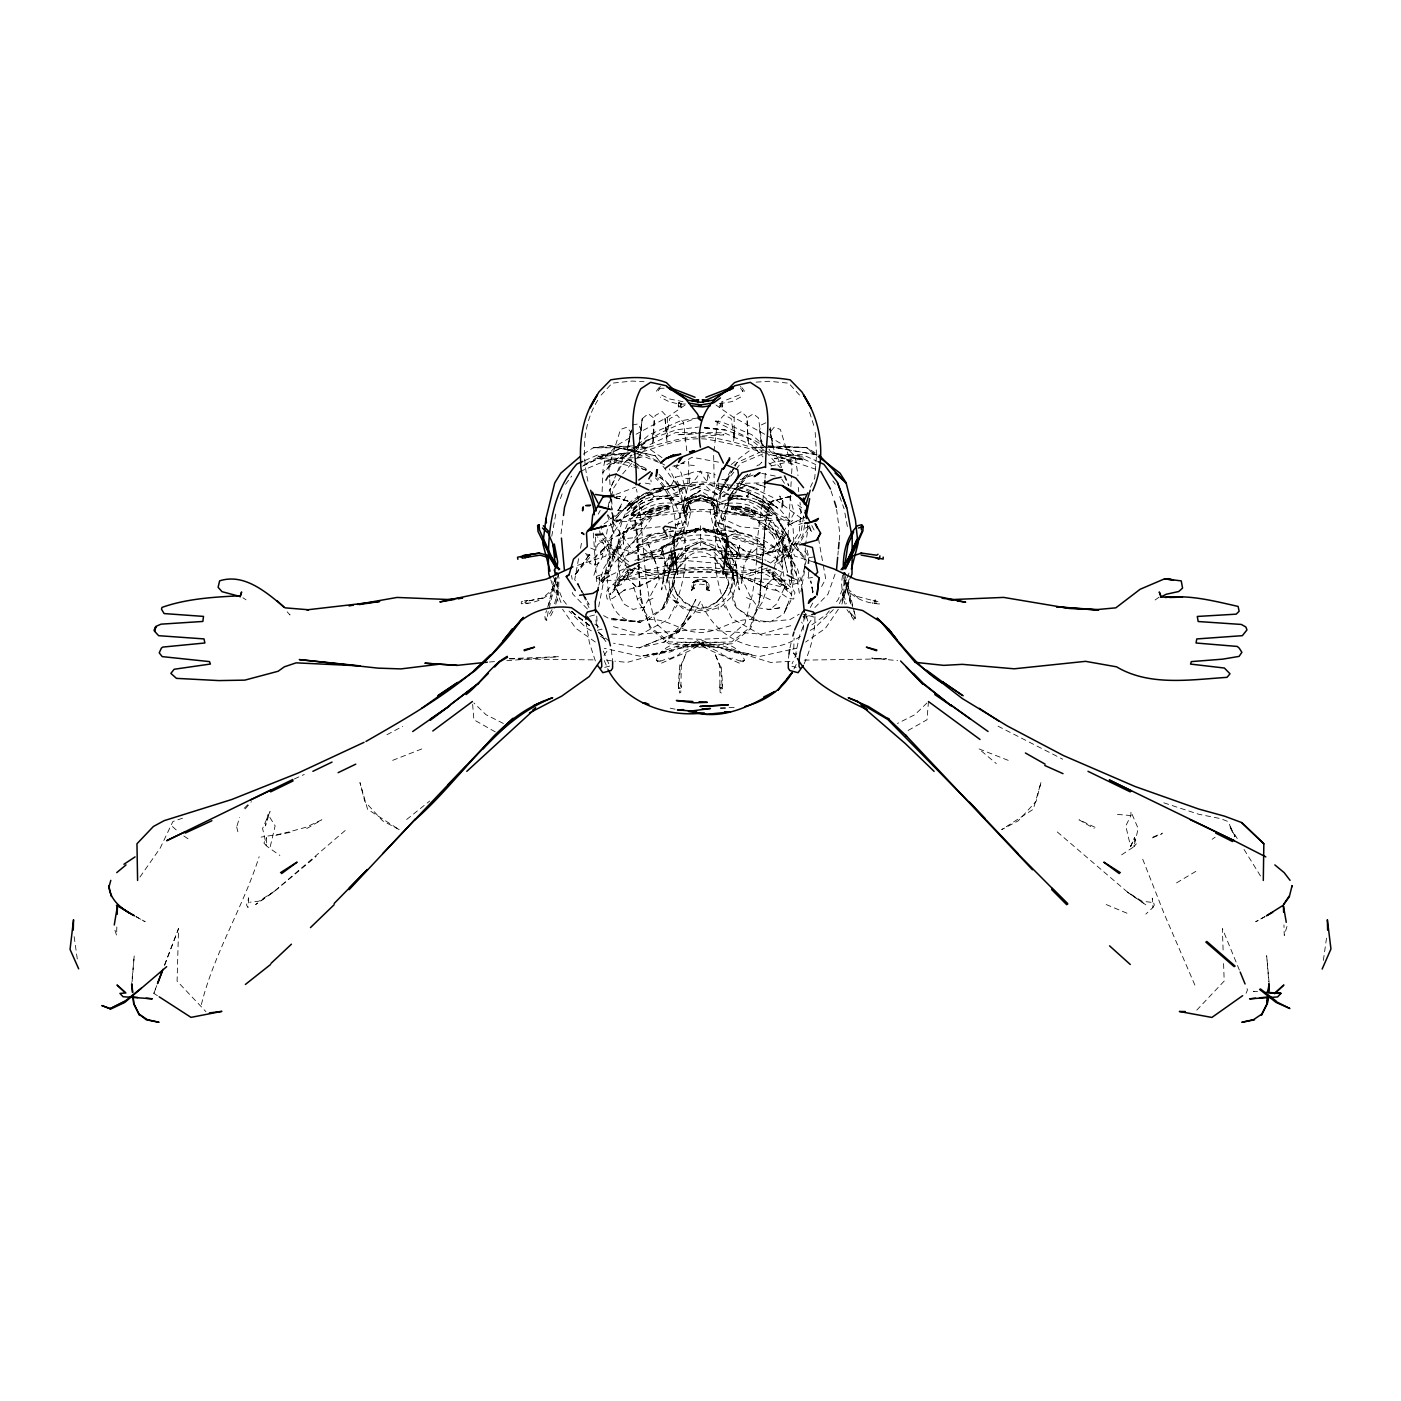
<?xml version="1.0" encoding="UTF-8"?>
<svg xmlns="http://www.w3.org/2000/svg" width="1401" height="1401" viewBox="0 0 1401 1401"><rect width="100%" height="100%" fill="white"/><g stroke="black" fill="none" stroke-linecap="round" stroke-linejoin="round"><path stroke-width="0.75" stroke-dasharray="5 3.75" d="M554.586 603.761L557.055 594.654L557.073 578.946M695.456 529.07L675.527 535.322L696.017 529.683M722.093 685.544L720.464 666.456L714.72 653.269L719.571 665.475L720.079 692.357L721.252 693.022L722.618 684.756L721.06 664.827M843.892 593.971L843.962 578.123M688.819 502.714L685.474 512.276L683.986 512.346L684.914 506.164L687.768 501.365L700.447 497.793L713.109 501.365L715.964 506.164L716.892 512.889L715.964 507.337L713.109 502.521L700.447 498.984L687.768 502.521L684.914 507.337L683.986 512.889L684.896 506.777L687.838 501.891L700.447 498.371L713.039 501.891L715.981 506.777L716.892 512.346C714.02 508.283 712.268 498.178 702.794 499.842C699.922 497.6 684.861 504.43 691.113 501.593M1130.625 846.607L1134.53 837.745L1133.934 846.729L1136.929 843.052L1134.53 837.745L1130.625 846.607L1125.774 825.942L1130.922 815.54L1130.94 811.617L1138.172 828.534L1133.934 846.729L1120.275 855.696M706.577 587.579L709.712 590.697L706.577 587.579L706.524 589.733L709.782 591.099L708.538 588.893C713.074 576.494 687.926 576.424 692.374 588.77C688.101 595.18 699.081 584.62 692.094 589.453C691.253 592.448 692.497 585.828 694.02 589.909M695.702 529.228C681.079 537.511 668.435 526.899 674.109 548.579L673.268 535.41L677.138 533.098L676.123 535.76L676.193 534.114L682.234 531.434L695.947 529.385C692.059 529.385 705.614 525.883 706.016 529.911C705.579 529.473 720.412 532.94 725.263 534.762L724.772 535.76L723.757 533.098L728.187 536.32L723.161 574.375L727.031 536.32L718.853 534.201M716.174 549.472L700.447 541.977L684.721 549.472L700.447 541.977L707.663 544.621L716.174 549.472L734.036 570.242L741.882 576.967L769.342 589.243L777.59 590.557L775.121 589.191L788.115 598.227L793.702 599.05L794.945 592.623L793.089 589.681L772.862 570.207L773.72 575.338L776.522 576.634L780.637 576.126L782.669 567.3L782.914 545.094C784.7 513.887 763.65 494.325 734.352 489.317M630.065 570.802L630.082 568.456L628.173 570.47L633.305 570.837L636.614 565.864M808.675 571.801L808.605 577.895L808.57 576.074M808.78 563.657L808.85 557.545L806.398 547.423M596.738 616.072L597.491 627.946M798.395 582.956L791.53 584.795L791.933 560.61L781.022 533.851L779.639 533.904L771.11 518.493L700.447 511.05L629.504 518.528L608.174 573.815M693.005 588.718L691.814 589.856L694.301 587.579M700.57 525.725L700.5 545.742M782.704 504.938L782.809 500.858L779.762 495.989L782.914 505.726L781.32 509.211L782.406 501.558M164.495 965.271L178.557 928.565L177.086 981.12L205.894 1011.645M679.818 664.827L678.277 684.756L679.625 693.022L680.798 692.357L681.306 665.475L686.157 653.269L680.431 666.456L678.784 685.544M116.826 926.954L116.581 935.343L113.919 927.094M796.171 656.806L793.649 653.374L794.087 638.085M669.941 538.649L670.273 528.142M804.559 570.943L800.952 591.59M804.647 568.859L805.347 547.896M666.946 441.122L664.88 416.64L666.683 438.005L667.454 417.288L662.2 411.526L655.038 415.659L652.796 438.513L652.586 433.855L653.689 441.858M693.915 532.31L696.7 531.662M764.543 486.97C761.969 510.612 756.417 533.956 756.698 558.036M765.034 478.301L765.506 469.633M790.392 495.324L788.15 534.306L793.421 579.681L790.672 601.257L784.385 612.29L789.026 600.941L783.807 614.041L770.2 621.939L752.81 619.995L736.366 607.579L731.094 588.455L733.651 562.782L714.387 491.646L713.617 453.504M790.882 486.655L791.512 475.832M791.635 473.661L792.003 467.163L780.339 429.424L774.245 427.182L770.462 431.561L772.371 445.098L769.727 428.881L773.86 449.686M689.572 483.065L689.765 473.38L695.579 471.366L707.312 472.47L715.351 474.869M706.945 532.625L704.563 531.382M713.88 451.42L717.382 422.261L724.194 414.871L731.129 418.601L734.194 437.988L734.614 431.193L733.634 441.122M720.114 684.809L719.256 687.768L722.391 688.399L722.618 684.756M614.671 497.302L629.679 501.611C646.316 541.346 630.415 588.367 650.905 627.49L669.118 641.833L700.447 643.024L731.777 641.833L749.973 627.49L759.552 599.646L762.126 561.836M557.055 594.654L557.913 582.098M693.18 588.63L693.845 582.851L695.281 581.397L700.447 579.349L707.452 582.693L705.614 581.397M722.618 405.187L722.496 406.99L720.517 406.728L719.238 403.891L722.391 402.91L722.268 407.691L721.06 408.216M732.635 485.376L700.29 481.716L669.188 485.954L662.253 489.089L654.197 488.511L634.198 498.966L629.697 502.609L613.918 520.699L618.927 521.487C636.562 522.801 651.885 515.638 668.89 511.96C694.756 508.528 721.27 507.582 746.4 515.708C759.132 525.287 774.193 517.792 788.08 520.296L789.428 520.664L786.049 517.897C766.102 511.715 754.999 489.299 734.614 485.779M756.54 560.155L755.314 576.984L752.004 596.266L744.894 623.55L728.082 638.103L700.447 639.311L672.795 638.103L656.001 623.55C641.22 580.119 645.143 533.553 636.457 489.142M759.552 599.646L766.54 512.678L771.198 501.611L792.09 495.744L771.198 501.611M816.398 456.971L814.752 478.004L809.48 489.159M816.555 454.87L814.979 429.301M928.46 701.533L927.007 719.764L905.641 731.865M600.399 553.57L600.556 551.486L608.507 544.586L600.556 551.486M762.302 559.7L765.051 525.375M132.097 981.558L134.233 955.692L131.782 982.434M698.293 643.847L698.118 645.984L696.98 645.02L698.293 643.847C683.653 638.856 661.71 644.337 656.369 660.256L657.98 661.832L657.927 659.924L661.149 660.922L668.82 658.067M761.829 566.302L760.235 599.47L750.673 628.559L731.987 643.76L700.447 645.546L668.89 643.76L650.222 628.559L640.66 599.47L635.826 525.375M762.004 564.183C765.506 543.255 761.759 520.016 772.529 500.91L792.511 496.304M837.868 555.146L838.253 550.891M839.252 540.226L839.847 533.834L836.607 509.369M678.277 405.187L678.487 402.91L681.639 403.891L680.378 406.728L678.399 406.99L678.277 405.187L679.818 408.216M726.366 552.239L723.161 574.2M607.964 574.988L612.815 527.441L611.817 512.241M674.687 548.894L672.883 566.302L671.342 550.313M726.576 552.519L728.187 536.32L723.932 533.413M725.893 558.981L722.583 574.48L727.031 536.933L715.351 533.343M602.115 491.698L603.025 469.738L605.687 456.288L617.491 444.993L632.551 436.271M666.683 438.005L669.678 418.636L676.841 414.941L683.53 422.401L686.805 450.912M639.084 444.397L642.218 418.759L648.278 413.645L653.917 418.181L653.882 433.697L652.148 444.572M804.787 551.136L808.85 557.545L807.957 563.535M561.03 533.834L563.184 517.512M638.506 447.059L642.218 418.759L639.784 441.07L641.378 430.527L638.226 423.89L631.763 425.133M788.465 658.172L789.026 653.987M803.123 630.047L804.139 616.072M556.407 577.86L549.28 607.771M842.544 575.303L841.528 582.518L842.474 594.514L845.101 604.181M1323.367 960.421L1327.027 934.52M805.417 545.812L807.939 528.702L807.344 524.622M682.392 552.152C669.17 573.079 647.192 586.021 623.287 590.557L625.774 589.191L612.395 598.56L607.176 599.05L605.95 592.518L608.437 588.875L628.033 570.207L627.158 575.338L624.373 576.634L620.258 576.126L618.209 567.3L619.697 558.158L626.072 547.178L640.117 538.317L655.913 533.466L666.508 532.1M692.182 587.877L694.388 584.97L700.447 584.129L706.507 584.97L708.713 587.877M702.759 641.903L702.496 643.514L697.54 642.551L697.085 644.285L697.523 646.684L701.288 647.875L704.423 644.985L702.759 641.903L699.204 641.448L697.54 642.551M669.433 506.497C657.489 505.919 647.595 513.379 636.527 515.691L634.11 514.5L631.448 515.586C650.397 493.66 688.346 499.246 700.447 470.911C712.216 499.334 750.271 493.205 768.799 515.393L772.021 515.691L762.162 515.831L741.339 507.863L724.562 504.955L700.447 491.033L676.315 504.955C660.326 504.378 646.614 517.722 631.133 515.025C636.194 497.267 657.454 493.187 673.303 497.688L668.365 497.267L679.152 501.961M707.382 582.623C703.67 579.226 694.598 582.711 694.283 582.063M595.565 561.538L594.987 564.988L595.022 558.491L598.315 553.535L589.261 562.817C605.6 574.918 605.214 533.431 608.122 526.321L648.978 503.432L615.214 522.713M627.858 447.269L630.327 432.559M722.846 574.025L725.158 560.312M803.561 516.916L800.514 534.867L789.726 551.136L774.49 563.325M662.726 555.654C664.197 536.425 687.786 542.8 700.447 538.229C712.391 543.098 729.816 536.53 737.189 550.138C734.106 555.987 744.421 560.155 737.942 554.376L730.516 555.006C715.193 548.386 697.54 547.213 681.394 551.346M598.682 606.738L612.114 538.089L605.67 556.232L574.9 566.197M551.749 536.25L555.987 513.029M804.664 525.13L802.773 535.497L791.565 552.659L775.383 565.531M578.595 558.684L574.725 579.629L581.905 592.063M580.539 548.211L582.08 539.84M588.788 555.532L574.708 575.338L590.329 553.325L588.613 556.477L584.34 553.325L591.24 555.549L574.708 575.338L572.624 574.287M558.596 573.552L553.325 590.066C546.162 598.209 535.445 603.148 524.657 603.446L524.464 600.784L527.844 600.556L521.33 601.73L521.277 603.743L528.107 603.253M683.986 543.711L690.816 511.277L675.229 476.778M631.518 430.142L628.331 445.115L630.432 431.526L626.755 427.235L620.52 429.477L608.84 466.673L609.558 477.513M790.006 647.822L791.723 639.924M627.123 450.019L631.518 430.002M598.822 585.25L603.533 568.508L617.859 546.127L620.555 546.933L626.37 566.915M612.99 556.267L610.626 566.95L640.485 533.763L652.796 516.619L617.613 536.04L645.02 522.328M608.034 506.969L611.221 492.837M270.253 846.589L275.139 825.889L267.959 814.401L265.402 825.925L270.06 811.529L262.582 828.481L266.54 846.011L279.867 855.468M802.143 589.366L801.144 581.117L804.752 566.477M805.26 564.375L806.293 560.19L793.842 542.415L792.984 526.303L758.677 503.782L778.08 518.493L790.707 541.416L779.219 535.655L776.539 531.259L767.941 522.801M625.792 556.022L628.278 554.761L629.714 549.034M716.997 484.098L710.062 511.225L716.962 543.711L733.178 575.793L723.669 547.178L734.982 582.956L727.96 552.204L724.685 521.47L730.359 494.728L747.609 474.151M201.376 1004.535C214.055 953.013 243.161 907.253 259.132 856.694M661.027 555.024L663.023 547.441C683.163 530.804 717.715 530.804 737.854 547.441L740.078 557.16M739.325 663.111L708.521 649.556L703.162 646.491L703.722 644.355L721.638 653.479M661.99 551.434L662.953 547.773L660.869 555.129M677.243 526.251L687.331 488.494L689.029 465.692L688.084 459.353M547.738 607.228L555.339 577.545M555.794 604.181L558.404 594.514L559.017 578.28L557.913 573.412M548.737 605.127L551.293 595.775M669.468 554.673L667.244 562.782L669.801 588.455L664.512 607.579L648.068 619.995L630.608 621.221C611.974 616.195 607.614 596.073 607.509 579.296M670.011 552.642L676.14 530.314M634.11 514.5L633.865 515.41L631.08 514.657C638.033 499.789 657.875 496.935 672.638 499.194L669.538 499.562L673.776 501.681L672.62 503.309C656.666 501.313 640.485 508.37 629.907 520.261L634.215 529.35L660.484 526.723M607.263 510.945L610.713 498.493M611.291 496.427L613.585 488.126L621.519 475.692M687.716 507.845L686.035 513.904L687.996 514.307M720.394 688.276L720.779 686.91L722.391 688.399M672.34 583.254C681.639 606.3 676.841 592.448 672.182 583.814C674.039 573.044 679.8 563.692 688.154 556.687C704.3 542.537 722.969 562.659 727.574 578.42L724.352 570.767L712.759 556.687M854.312 617.088L853.927 618.419L855.713 618.471L853.139 607.228M548.194 611.501L546.793 620.205L545.269 619.697L544.814 615.599L546.583 610.573M669.188 509.351C665.913 496.865 627.333 519.736 652.866 513.502C690.395 506.602 650.449 504.99 645.371 515.515M773.93 568.911L780.322 546.933L783.019 546.127L797.344 568.508L801.144 581.117M590.697 548.071L595.845 550.243L597.369 545.042L608.454 534.797M237.049 825.819L239.606 817.308M1286.976 926.429L1284.262 935.518L1283.964 924.958M841.896 604.041L849.391 579.068M675.335 553.237L665.948 583.464C674.774 547.02 685.754 507.775 655.388 477.916M542.835 597.982L527.249 601.169L542.835 597.982L551.819 589.961L555.567 577.913M675.177 553.307L667.699 575.793L682.199 547.388M849.321 578.823L841.441 602.395L848.988 582.045M598.367 562.256L593.604 576.074L599.54 579.489L599.733 581.117L602.5 582.956L607.036 575.636M639.644 515.008L638.628 514.938L639.802 514.885M835.066 574.095L827.956 594.234L813.473 608.962M560.435 498.598L562.642 492.451M157.402 995.673L153.847 993.397L156.684 985.656M693.6 582.693L695.859 581.03L698.083 581.555M796.871 653.146L792.09 663.759M707.242 587.772L707.68 588.402M661.57 663.111L692.357 649.556L698.258 645.09L697.173 644.355L679.24 653.479M153.847 993.397L156.947 985.288M164.653 965.026L178.557 928.565M600.889 552.747L603.586 548.544M839.462 603.656L848.06 581.66M602.5 582.956L622.324 533.133L624.338 531.259L607.999 541.259L622.815 518.493L625.056 517.144M848.988 573.132L838.306 599.365L834.453 604.269M1246.084 993.256L1247.503 989.912L1245.874 985.954M551.819 589.961L552.344 588.718M616.633 473.503L609.155 491.226L615.249 478.074M617.456 471.542L623.27 457.759L636.194 446.271M707.803 588.665L706.857 589.909M618.752 470.561L620.485 466.796L632.079 455.08M761.461 515.13L762.477 515.34L761.408 515.235M783.019 546.127L799.586 581.222C733.634 576.371 667.244 576.091 601.292 581.222L617.859 546.127M804.156 663.811C810.654 648.803 815.242 632.446 814.927 615.985M678.697 566.827L673.338 578.42L676.56 570.767L688.154 556.687M730.674 470.789C716.787 494.991 707.575 527.949 726.716 552.012L727.014 576.004L733.844 603.673L737.451 608.91L760.358 622.184L789.936 619.645L799.2 614.128M793.947 668.925L796.784 663.356M808.219 624.408L813.403 616.86L802.878 614.111M550.611 615.88L554.743 608.052M597.772 400.248C581.835 425.379 581.923 456.779 588.735 484.851M598.262 514.114L600.258 510.419M810.321 607.491L813.403 601.782M821.599 586.529L825.714 578.911L823.052 564.043M660.064 476.935L674.336 490.332L670.746 486.2L675.685 477.198L689.765 473.38M772.757 572.904L700.85 571.608L628.121 572.904L630.082 569.384M734.071 467.987L719.711 493.607L722.145 487.093L733.931 467.759M1152.883 907.568L1154.301 905.028L1152.27 898.199L1152.883 907.568L1145.825 914.117M801.39 540.366L809.48 525.97L811.844 532.818L808.062 525.375M625.949 496.392L617.631 511.05L621.098 506.479L617.683 510.472L621.484 510.629L614.706 517.179L613.603 520.226L612.587 512.854L613.831 519.508L620.871 520.349M645.003 512.451L652.551 509.106M772.914 571.941L791.863 594.865L785.103 588.98L781.898 584.094L784.805 585.933L783.597 583.376L780.55 580.067L776.469 577.019L781.373 583.552L786.259 586.809L785.646 585.548L786.486 589.733L786.259 586.809L779.884 584.742L764.508 567.493M763.457 515.796C754.176 500.858 729.483 501.383 713.739 505.743L714.09 514.552L740.393 526.723L766.68 529.35L770.97 520.261L763.247 513.852M675.772 547.073L683.32 534.236L687.663 513.694L676.053 542.642L640.975 555.286L660.589 550.628L640.082 554.814L600.504 542.152L597.491 536.793M549.472 613.936L553.325 607.439M662.585 533.326C651.745 533.658 641.22 539.455 635.301 548.527L673.04 536.671L669.45 534.814M755.524 515.515C752.004 508.651 738.992 506.847 731.69 509.351C739.71 510.612 747.416 513.396 755.174 515.691C759.92 508.878 742.583 505.866 737.241 506.181C719.203 507.6 758.782 508.265 731.445 506.006L730.814 506.812L732.548 507.827L757.24 513.554L757.871 512.731L751.129 509.754L755.752 511.383M675.44 607.946L677.103 605.197M622.639 473.906L632.079 462.873M838.358 609.26L825.382 628.384L805.628 642.061M660.326 386.273L657.927 391.615L660.221 388.322L665.633 388.2M747.871 474.449L730.009 500.402L722.741 520.997L730.359 494.728L751.356 473.03M633.305 570.837L620.993 584.742L614.619 586.809L614.391 589.733L615.232 585.548L614.619 586.809L619.505 583.552L624.408 577.019L620.328 580.067L617.281 583.376L616.09 585.933L618.997 584.094L615.775 588.98L610.924 594.217L608.962 593.901L610.924 594.217L609.645 594.339L626.597 573.359L639.346 564.48M139.977 877.026L160.239 848.043L172.883 821.529L182.48 818.219M656.369 391.247L658.82 387.727M604.041 655.388L608.997 648.33M625.546 568.596L616.3 580.872M565.584 484.273L571.678 476.095M636.387 517.722L641.185 511.47L641.676 507.495L636.229 509.824M829.322 610.818L826.748 614.093L811.529 625.144M629.697 502.609L613.918 520.699M634.583 538.002L642.674 528.247L633.69 530.646M245.228 808.902L251.409 801.652M724.142 491.278L718.941 495.271C699.011 485.341 675.107 482.259 653.724 489.387L664.582 487.811L654.197 488.511L662.253 489.089L641.448 495.341M716.594 602.623L724.405 593.446L728.888 583.814C724.615 596.598 714.23 607.404 700.447 609.102L693.04 607.211L684.318 602.623L676.49 593.446L684.826 602.377L693.092 606.405L700.447 608.104C713.845 606.58 725.613 596.563 728.573 583.254L722.215 566.827M601.117 395.082L612.149 383.173L632.026 381.054L644.005 381.72M671.709 564.936L658.995 576.967L636.474 587.107L632.324 583.009L638.366 601.87L649.941 619.662C668.4 618.471 682.252 632.587 700.447 632.464C718.625 632.587 732.478 618.471 750.936 619.662L762.512 601.87L768.554 583.009L764.421 587.107L741.882 576.967L729.185 564.936M1196.769 1010.121L1224.194 981.068L1223.511 961.384M637.823 456.884L649.293 444.905L675.685 432.559L696.7 432.629M601.554 551.048L603.218 549.315M745.962 475.167C708.661 512.468 706.524 573.937 732.11 618.559L761.479 635.143L789.096 634.128M673.356 553.99L664.389 563.272L663.566 580.662L667.839 595.478L683.338 608.84L700.447 612.797L720.674 607.071L733.038 595.478L737.329 580.662L736.488 563.272L720.657 547.756L700.447 540.786L685.369 546.495M758.852 465.29L761.846 462.19L756.873 465.955M610.433 570.137L599.733 581.117L599.085 577.089L599.54 579.489M633.532 509.719C643.637 498.703 659.626 497.46 673.531 499.194L669.538 499.562M650.502 500.052L654.46 496.077L652.201 494.571L654.039 495.972M639.644 511.873L637.437 515.796M244.194 808.289L248.345 804.209M833.35 609.628L815.067 627.543L809.585 630.818M702.601 643.847L703.897 645.02L702.777 645.984L702.601 643.847C717.224 638.856 739.185 644.337 744.509 660.256L742.898 661.832L742.95 659.924L739.728 660.922L732.058 658.067M926.954 702.987L914.958 714.65L897.481 723.459M734.054 465.5L737.154 462.488L760.655 451.893L766.61 451.647M636.229 546.985L648.348 538.72L665.265 534.499M678.277 684.756L678.487 688.399L680.115 686.91L680.483 688.276L681.639 687.768L680.781 684.809M634.968 452.138C650.694 434.923 673.548 426.534 694.826 418.706M621.641 580.347L627.158 575.338L628.243 578.823L636.282 586.931L639.767 585.495M637.805 444.817L649.136 434.765L680.343 420.86L698.434 417.831M345.154 830.53L273.598 891.982L255.612 904.521L274.438 891.299L316.241 856.396M790.777 521.978L792.598 520.401M646.702 538.667L652.691 533.816L645.966 535.462M639.399 497.022L625.021 508.616L639.399 497.022L653.689 489.947M406.658 819.497L429.687 801.039M657.016 513.904L657.559 513.712M770.48 563.062L788.728 548.859L799.253 531.732L801.004 510.997L800.006 502.416M746.838 495.972L748.677 494.571L746.418 496.077L735.385 496.707M604.129 523.921L621.484 510.629M731.217 464.502L753.738 447.444L763.44 445.641M631.378 451.525L621.484 458.968L632.009 451.577M637.963 446.551L646.211 440.352L676.455 429.809L698.434 427.077M803.001 616.685L806.503 614.111M706.892 587.877L706.612 582.063M633.795 502.871L631.186 504.763L647.209 495.218L666.14 488.844M1155.089 599.996L1161.131 595.688M633.777 450.351L647.805 440.492L621.869 454.187L602.36 472.767L626.51 452.996L606.388 464.922L642.936 456.954L626.475 458.25L596.563 458.022L583.797 464.834M684.984 405.082L667.752 417.043L636.124 434.24M1212.145 839.287L1215.157 837.185M703.722 644.355L703.162 646.491M601.292 581.222L606.16 577.983M626.422 513.922L642.516 500.157L627.245 505.621M583.341 454.134L593.201 447.812L607.876 445.571L647.892 447.812L661.937 457.602M857.465 596.546L873.033 600.556L875.625 599.961L876.063 603.411L873.944 604.759L872.175 602.64M274.438 891.299L258.817 901.193L249.676 902.262M676.315 504.955L700.447 490.385L676.806 504.045L672.62 503.309M663.566 531.802L667.962 529.175M1176.525 882.91L1196.927 870.721M800.444 636.247C764.018 661.762 715.421 640.887 700.605 601.029L694.195 612.762L682.129 626.947L663.881 642.201L639.084 647.875L613.515 643.182M306.749 828.551L321.897 819.778L305.873 827.29L275.717 835.504M1265.138 916.517L1255.699 921.753L1264.63 916.814M743.301 513.729L743.966 513.922M386.956 734.737L402.7 726.296M805.19 528.177L810.321 525.428M740.639 397.113L732.058 401.579L717.522 404.048M662.988 506.164L667.944 505.358M634.828 560.4L651.36 554.691L663.724 554.271M804.244 517.267L788.483 525.165L797.905 520.559L804.121 522.573M731.462 506.497C743.388 505.919 753.283 513.379 764.368 515.691L766.767 514.5L769.744 515.025L767.345 509.719L763.563 505.866L750.376 500.052L738.047 498.423L728.66 499.194L731.357 499.562L727.101 501.681L728.257 503.309L724.527 503.87L724.562 504.955L724.072 504.045L725.42 503.537M739.325 394.977L721.603 401.789M640.012 498.791L654.039 492.346L679.853 485.884L669.59 487.968L673.075 487.11M712.881 514.307L717.487 513.221L716.909 500.945L700.447 495.429L683.478 501.138L693.285 496.462L700.447 494.816L707.943 496.935L716.804 500.928L700.482 495.569L683.986 500.945L683.39 513.221L686.035 513.904L686.63 507.95L689.362 504.413L694.651 501.453L700.447 500.612L712.058 503.677L715.316 512.889L716.892 512.241M611.326 574.9L624.846 568.456M648.418 600.364L654.442 597.544M582.518 466.183L621.238 448.145L596.563 458.022L631.904 466.498M765.874 422.822L760.936 425.098L759.5 430.58L761.496 443.889M693.425 497.18L685.527 500.595M583.271 465.412L599.768 457.917L627.525 462.207L646.124 470.456M294.333 778.974L304.28 774.455M668.137 523.274L686.805 514.552L687.138 505.743L675.457 503.537M637.875 560.558L647.244 557.055L659.766 556.162M669.398 658.855L679.292 654.442M769.639 463.854L773.352 462.207L801.109 457.917L815.767 464.589M746.698 485.149L737.679 489.124L746.698 485.149L772.424 497.215L804.279 520.524M740.236 479.685L753.283 474.992M392.683 760.34L422.104 748.817M584.795 460.561L598.612 454.537L626.124 453.364L597.999 456.253C634.793 456.656 667.209 436.289 703.81 436.902C724.422 438.495 743.668 444.888 763.055 450.894M580.119 471.436L599.821 463.153L631.623 455.08M762.652 454.047L740.814 463.206L722.145 487.093L715.263 525.393L734.807 557.265L715.263 525.393L714.457 516.286L728.38 547.336L721.112 538.107L738.257 553.535L724.194 541.977L736.786 545.339L746.085 551.556L742.512 549.787L760.813 554.831L775.996 551.013L760.165 555.199L800.374 542.169M647.174 495.236L654.057 492.364M637.052 598.98L640.922 597.386M675.457 525.13L685.789 521.767L686.35 525.34L682.427 527.862L677.033 528.948M1152.34 837.886L1161.814 833.98M1153.198 836.922L1162.672 833.122M628.278 554.761L633.34 552.73M670.361 555.006L673.916 553.64M634.11 563.867L650.309 558.911L678.96 557.668L669.03 555.111M668.067 536.128L653.987 541.522L639.364 545.164L665.913 536.601M702.847 581.643L705.596 581.205M596.686 576.371L607.631 572.291M675.212 524.99L680.851 522.906M615.95 494.378L635.511 487.215M803.579 617.596L811.739 614.654M669.59 531.662L673.373 530.331M756.435 560.05L721.918 557.668C736.138 552.414 752.705 552.922 766.049 560.4M636.579 563.43L660.554 555.251M665.773 650.064L677.664 646.036L688.311 644.267L695.071 644.845M798.745 524.517L802.283 523.326M731.445 534.814L727.837 536.671L765.576 548.527C758.484 537.896 744.124 530.314 731.445 534.814C743.458 533.799 756.015 538.632 764.648 546.985M694.808 531.014L700.447 528.913L706.069 531.014M767.45 567.983L743.931 575.268C715.683 567.79 685.212 567.79 656.946 575.268L631.466 567.387M740.639 661.465L744.509 660.256M770.532 569.401L744.036 577.492C715.648 570.295 685.229 570.295 656.841 577.492L630.362 569.401M721.725 501.961L732.513 497.267L727.574 497.688L739.273 496.182M762.932 566.092C742.863 577.089 721.673 565.829 700.447 567.685C678.504 566.162 656.684 577.072 635.984 565.514M672.83 466.2L684.301 462.908L676.088 466.498L692.076 457.251L719.186 462.277M790.777 625.669L761.181 634.145L700.255 629.294L639.714 634.145L610.1 625.669M597.351 630.327L601.694 629.102L604.304 632.359M589.593 616.3L595.898 614.654M604.742 667.366L611.064 665.72M633.742 454.554C657.174 447.69 680.185 437.2 705.298 438.986C742.758 445.15 779.306 456.831 815.172 469.037M685.527 533.343L674.004 536.32L674.774 546.197L673.846 536.32L691.919 531.907M771.058 466.008L804.314 458.022L774.403 458.25L794.227 464.747L768.956 449.231M290.095 832.474L261.146 837.097M790.497 649.644L759.692 656.456L730.621 651.938L700.342 639.627L670.256 651.938L641.378 656.123L671.955 650.064L641.185 656.456L604.234 648.278M792.546 649.188L796.644 648.278M688.644 532.38L700.447 529.158L712.233 532.38M694.949 500.42L698.083 499.842M697.173 580.014L698.276 579.804M690.746 486.34L703.214 483.38L709.677 489.755L718.941 495.271L709.677 489.755M674.301 552.519L677.541 574.603L675.247 552.432M812.545 577.457L808.43 578.14L806.381 574.83M758.501 503.187L747.311 499.106L727.347 499.194L731.357 499.562M678.96 557.668L670.571 556.757M668.627 531.82C703.967 529.403 744.474 525.305 774.823 547.178L781.198 558.158L782.669 567.3M804.209 660.134L886.5 658.838L871.702 658.12L897.603 660.624M808.85 557.545L813.981 557.003M627.701 538.369L633.83 537.739M615.722 520.909L617.771 520.717M730.709 497.758L727.592 498.038L730.551 498.196M705.806 644.845L712.584 644.267L723.214 646.036L735.105 650.064M700.447 433.049L676.911 434.87L694.633 433.89M685.719 478.582L690.465 478.214M667.874 498.388L673.268 498.091L670.168 497.758M489.474 662.008L495.972 661.517M506.794 660.677L558.806 656.666L509.334 658.61M756.155 382.14L768.956 381.265L788.745 383.173L800.777 396.483M678.487 688.399L680.483 688.276M789.954 661.342L770.655 662.445L724.37 648.365L700.447 644.285L676.63 646.964L718.31 646.929L752.214 654.635L700.447 644.285L670.939 650.257L627.123 662.393L614.846 661.167M684.511 548.789L700.447 547.914L730.621 551.801L754.929 560.435M702.234 435.991L723.967 434.87L702.584 433.207M633.234 445.851L593.201 447.812L647.892 447.812L637.437 445.641M795.313 544.113L799.551 543.903M720.394 707.995L736.961 707.277M685.422 403.978L679.24 404.189L668.82 401.579L660.239 397.113M683.04 401.684L669.608 398.97L661.552 394.977M736.471 483.468L765.139 482.802M616.09 496.479L620.433 496.409L616.3 496.462M767.573 570.837L770.83 570.802M738.047 498.423L733.003 498.388M705.841 531.242L705.684 532.205L705.141 531.259M509.316 658.855L596.318 659.924M698.801 432.646L724.002 432.751L751.584 444.905L763.055 456.884M720.517 708.188L729.045 708.258M732.425 506.514L740.656 507.25M876.063 603.411L874.206 603.376L874.206 601.239L875.94 601.327M683.986 512.241L685.562 512.889L688.819 503.677L698.083 500.822L706.227 501.453L711.515 504.413L714.265 507.95L714.843 513.904L713.162 507.845M611.799 634.128L639.399 635.143L668.522 619.242C692.339 574.13 693.705 517.144 657.629 477.986M767.748 445.833L806.468 447.549L817.378 454.099M1257.538 991.628L1253.282 991.313L1257.468 991.768M1117.455 814.419L1130.922 815.54M690.343 465.132L694.283 465.482M704.44 427.935L725.385 429.984L754.526 440.369L767.153 448.127M704.598 427.953L725.385 429.984M606.651 660.344L612.797 660.957M751.199 509.736C775.891 519.806 731.357 498.791 731.952 509.456L731.445 508.353L731.69 509.351M1151.097 902.297L1142.06 901.193L1127.823 892.367L1055.373 830.32M704.44 427.323L724.44 429.809M637.175 451.7L640.835 452.19L664.704 465.027M721.918 557.668C735.49 556.442 750.306 553.78 763.002 560.558M721.9 479.387L729.536 480.455M665.493 496.707L668.417 497.11M769.517 446.586L817.116 454.817M738.099 531.925L715.561 521.557L714.528 525.34C728.923 532.748 756.225 538.159 720.044 522.906M767.73 446.376L817.046 454.817M773.632 505.621L746.418 496.077L750.376 500.052M765.069 451.262L802.791 459.948L774.753 453.364L802.896 456.253L773.72 455.307L802.423 454.642L816.082 460.771M645.301 483.117L651.5 484.238L650.87 480M730.149 488.546C700.15 479.685 667.471 486.2 639.959 499.614C622.622 507.827 619.26 527.967 617.964 545.094L618.209 567.3M726.454 486.795L721.042 485.884L726.296 486.847M761.759 473.363L775.331 476.06M670.168 708.188L676.473 709.449M873.033 600.556L879.74 601.922L879.39 603.989C867.552 603.166 855.398 599.488 847.552 590.066L843.122 576.196M708.959 531.907L718.398 533.834M716.804 500.928L700.465 495.429L684.161 500.91L700.447 495.726L716.909 500.945M614.374 497.688L628.366 500.91C641.833 531.469 636.947 567.002 641.325 599.646M743.371 513.537L751.216 514.57L755.507 513.747L732.741 507.898L743.511 513.834M633.988 467.006L646.474 470M731.304 487.968L746.838 492.346L760.866 498.791L746.838 492.346L734.632 488.826M791.933 666.281L796.136 667.366M615.057 497.513L629.679 501.611M633.532 451.227L607.876 445.571L655.283 455.763L661.254 463.416L637.63 453.924M765.997 553.377L782.756 561.556M678.487 402.91L680.501 403.856L680.115 406.272L678.487 402.91L681.639 403.891M656.369 660.256L660.239 661.465M1163.863 802.843L1198.836 814.279L1220.621 818.639L1228.029 821.546L1235.052 836.555M765.296 486.76L756.558 483.87L765.454 487.443M695.842 529.911L694.931 529.035L701.954 528.23L725.035 535.655L723.599 534.009M814.121 562.134L794.542 556.039L789.096 539.648L791.67 556.933L795.61 568.841L799.673 595.267M711.428 499.089L707.47 497.653L715.351 500.595M635.669 453.136L623.848 448.39L655.283 455.763L657.84 459.23M770.305 599.733L757.153 593.551M761.128 585.495L764.596 586.931L772.634 578.823L773.72 575.338L779.236 580.347M1106.212 904.556L1130.064 914.503M1008.195 760.34L978.791 748.817L996.304 763.58M721.603 654.442L731.497 658.855M746.418 597.562L752.46 600.364M1095.004 827.29L1078.998 819.778L1094.128 828.551M762.126 441.403L760.568 440.667L762.232 446.131L758.519 417.988L753.283 413.855L747.153 417.778L747.801 441M792.388 577.842L799.586 581.222M709.764 501.593L712.058 502.714M503.397 723.459L485.919 714.65L473.923 702.987M998.02 726.173L1062.694 759.202M632.044 461.192L626.475 458.25L635.529 463.521M633.9 462.172L646.912 469.037M778.063 570.225L785.225 574.042M662.41 557.475L660.344 557.073M603.621 615.617L610.941 619.645L640.537 622.184L661.885 609.19L666.964 603.323L674.722 580.329L671.429 550.575M136.247 916.814L145.179 921.753L135.827 916.464M495.254 731.865L473.871 719.764L472.417 701.533M764.753 434.24L733.126 417.043L716.016 405.047M770.427 545.427L788.851 556.827M767.328 561.136L769.902 562.589M768.326 436.271L783.404 444.993L795.19 456.288L797.992 475.64M637.332 464.572L646.386 469.86M659.065 477.251L662.691 479.352L659.241 476.97M591.292 630.818L585.811 627.543L569.051 611.116M600.434 636.247L605.915 639.521M793.649 653.374L795.54 654.512L799.498 635.861L803.631 625.161L801.565 622.114M774.455 513.922L758.379 500.157L767.345 509.719M760.831 498.774L769.692 504.763L767.083 502.871M242.898 597.737L246.033 599.803M183.864 835.994L188.75 839.287M1127.367 892.034L1146.106 905.028L1127.823 892.367M674.231 466.183L679.485 469.843L681.201 473.048L690.816 511.277M595.302 642.008L575.671 628.191L562.554 609.225M594.76 624.163L601.694 629.102M772.722 535.287L758.519 522.555L777.59 536.198L775.681 530.769L785.926 552.187M801.757 507.845L797.659 504.868L804.279 517.915M589.348 625.144L574.13 614.093L571.573 610.818M816.538 455.237L806.468 447.549L783.754 446.586L753.738 447.444L806.468 447.549L815.977 456.025M628.751 561.766L612.149 548.859L601.624 531.732L601.099 525.515M781.022 533.851L790.707 541.416L775.839 517.144L791.442 541.259L777.31 526.899L762.144 514.885L783.842 556.95M571.661 611.642L590.416 626.3M571.766 611.747L590.714 626.597M599.33 633.34L606.213 638.733M598.49 632.639L609.768 641.518M628.734 568.106L609.312 552.659L599.225 537.213M629.785 566.022L611.151 551.136L602.763 538.474M764.263 450.614L749.465 438.478L713.652 420.458L723.266 422.542L751.777 434.66L763.09 444.73M783.93 581.345L778.115 575.461M172.446 826.572L178.978 832.369M769.552 450.492L777.625 457.689L781.653 467.636M844.891 579.716L849.076 589.961L858.042 597.964M653.374 557.353L643.252 548.019L628.296 553.29L618.962 567.37L615.179 585.723L620.188 596.966L613.953 584.497L623.848 603.936L632.972 609.417L644.425 607.071L642.218 610.836L659.206 579.559L657.016 566.354L648.61 544.936L657.016 566.354M659.1 474.396L670.746 486.2M800.619 552.782L791.775 543.378L805.242 559.787M587.404 608.962L572.921 594.234L571.503 590.206M768.799 462.873L771.671 465.868M851.405 613.936L855.713 618.471L854.085 620.205L846.975 609.61M765.909 451.963L780.462 467.864M287.17 611.834L290.025 614.951L287.52 611.799M763.563 505.866L769.797 514.657L767.012 515.41L766.767 514.5M789.201 520.349L780.217 509.719L765.664 499.527L777.905 508.213L762.652 495.709L742.495 487.373L735.437 492.924L731.217 494.15L730.709 490.7M605.897 641.57L598.595 631.991M566.424 604.269L562.572 599.365L551.906 573.132M832.859 480.998L835.294 484.273M662.971 466.148L678.364 486.9L681.166 493.607L685.877 520.612L678.364 486.9L669.293 468.81M742.057 387.727L744.509 391.247M740.656 388.322L742.95 391.615L740.569 386.273M607.859 514.745L632.692 550.926C655.038 561.276 679.713 560.207 703.442 556.302C733.178 561.328 767.766 560.312 786.994 533.361L772.021 551.889L794.209 513.029L789.744 496.322M781.74 479.16L786.346 486.2M726.716 484.186L729.15 488.021M1237.258 838.534L1229.325 825.767L1234.806 836.8M1244.053 849.461L1261.023 876.816M723.792 605.197L725.455 608.016M582.939 593.849L589.085 604.496L585.005 596.861M790.619 556.722L779.219 535.655L790.619 556.722L791.18 574.007M583.989 594.952L577.86 583.481L588.945 607.561M608.787 663.759L602.763 649.801M811.774 525.55L815.61 532.975M784.052 475.762L788.518 485.622M1194.878 985.078L1164.196 913.872L1141.745 856.694M604.286 660.589L608.244 670.046M1239.395 970.122L1222.372 928.583L1223.196 952.645M784.858 475.587L788.886 485.534M709.519 478.074L707.312 472.47L707.54 480.455M552.817 581.66L561.433 603.656M595.355 660.904L589.383 642.656L585.881 620.923M545.952 617.894L546.793 620.205M839.707 496.549L844.12 508.808M607.404 515.06L613.883 533.361L612.482 512.03M550.821 579.961L558.981 604.041M831.091 491.033L833.718 499.176M740.534 556.95L737.854 547.441M809.585 412.297L814.384 427.41M805.33 613.305L807.852 621.344L805.47 613.445M853.927 611.151L855.205 615.319M626.965 568.911L628.121 572.904M845.031 575.548L849.076 589.961M849.601 595.775L852.649 606.983M852.614 605.285L846.957 580.452M850.547 603.831L843.332 573.92M843.84 594.654L846.292 603.778M697.173 644.355L697.733 646.491M236.664 826.905L238.223 833.122M662.708 551.539L661.167 545.269L663.426 555.444M663.233 553.623L666.316 566.179L661.64 589.856L665.247 563.57L663.881 557.475M787.467 571.888L782.423 550.295L787.52 572.571M789.376 580.679L790.287 584.725L789.078 579.226M845.486 580.627L850.652 603.586M813.053 591.887L810.724 580.872L813.21 593.971L811.932 586.564L812.633 592.851M571.485 575.478L572.186 579.208M770.287 427.533L773.019 447.742M844.891 513.029L847.587 527.809M818.482 538.544L822.667 561.906M674.511 552.432L677.716 574.375L675.037 552.379M599.698 530.874L600.381 534.867M74.148 936.639L77.458 960.245M611.309 649.801L612.657 661.657M596.406 624.969L595.74 616.72M798.272 487.425L798.763 491.698M748.642 443.959L746.628 416.692L741.357 411.631L734.159 416.027L734.194 437.988M1269.078 982.469L1266.662 955.692L1268.781 981.558M804.489 614.251L804.997 620.503M593.288 533.01L596.966 584.672M675.037 552.187L678.049 573.867M611.642 499.229L612.342 509.894M609.698 479.685L611.677 510.069M791.25 576.161L791.53 584.795M718.205 482.977L718.38 489.177M782.809 500.858L782.914 505.726M718.188 606.756L718.258 609.417M595.583 537.126L595.845 550.243M623.41 532.38L623.322 544.253L623.41 532.38M680.798 404.118L681.324 407.673L678.784 403.768L679.625 402.595L680.798 404.118M694.773 531.434L695.474 532.1L694.773 531.434M248.695 897.953L247.995 907.568L246.558 905.011L248.695 897.953M771.898 574.392L773.842 578.56L772.494 573.394L771.898 574.392M678.784 496.532L670.816 495.691L659.241 496.795L675.159 494.29L678.294 494.641L674.582 495.026L678.784 496.532M266.348 837.745L266.54 846.011L263.948 843.069L266.348 837.745M725.911 558.894L725.753 560.418L725.911 558.894M701.411 642.901L701.2 644.933L701.411 642.901M744.036 565.111L741.724 583.376L740.691 576.231L750.288 596.598L758.239 607.859L770.147 609.488L781.565 607.561L767.853 609.453L770.147 609.488L776.399 604.111L785.488 585.741L782.458 567.965L772.897 552.782L757.556 548.071L744.579 558.474L751.129 549.595L744.036 565.111M674.722 580.329L673.216 588.21L661.885 609.19L674.722 580.329M704.931 529.385C731.375 540.418 733.371 532.415 704.931 529.385M720.114 405.169L719.571 407.673L722.11 403.751L721.252 402.595L720.114 405.169M669.713 569.542L667.349 580.312L671.272 592.868L678.452 602.675L673.321 599.47C698.346 625.389 743.248 601.659 731.567 566.319L734.684 584.34L730.534 569.069L720.85 553.325L733.896 573.569L712.986 550.961L700.447 549.104L684.143 553.57L668.925 566.022L687.681 549.577L679.835 560.207L669.713 569.542M704.65 530.191L705.789 531.557L704.65 530.191M739.728 545.269L735.525 562.484L739.238 589.856L734.562 566.179L739.728 545.269M1040.943 782.564L1036.145 801.319L1018.299 820.793L1001.68 829.637L1033.308 809.253L1040.943 782.564M628.401 573.394L627.035 578.56L629.049 575.181L628.401 573.394M628.349 528.247L620.275 546.898L608.542 558.789L628.349 528.247L644.775 517.424L650.729 515.971L627.56 529.368L628.349 528.247M722.391 402.91L720.779 406.272L720.394 403.856L722.391 402.91M695.824 599.523L678.82 631.728L663.881 642.201L692.041 614.461L678.82 631.728L639.084 647.875L678.82 631.728L695.824 599.523M692.812 582.588L693.775 581.503L692.812 582.588M696.227 530.226L695.089 531.557L696.227 530.191M737.154 462.488L735.105 466.148L737.154 462.488M679.415 537.266L676.053 542.642L663.934 545.549L658.26 549.805L679.415 537.266M685.177 486.97L678.592 489.562L685.177 486.97M700.167 644.39L699.467 642.901L700.167 644.39M628.506 509.071L627.053 510.524L634.023 503.8L628.506 509.071M602.675 553.57L600.784 554.796L602.675 553.57M668.154 507.898C662.218 513.414 653.234 515.743 645.388 513.747L668.154 507.898M526.443 601.257L524.78 602.29L526.723 603.586L526.443 601.257M670.063 506.812L650.729 512.486L643.006 512.731L655.756 507.53L670.063 506.812M724.737 495.306C714.16 498.774 742.618 493.345 741.479 496.497C739.605 494.921 716.471 493.625 726.296 495.026L724.737 495.306M698.083 486.812L690.238 490.315L700.447 485.902L698.083 486.812M648.348 570.154L618.314 580.434L700.938 567.16L788.395 588.56L766.505 574.515L733.791 564.796L686.543 560.61L648.348 570.154M738.309 536.898L732.828 536.128L746.908 541.522L761.531 545.164L738.309 536.898M635.266 621.501L610.241 618.471L640.537 622.184L635.266 621.501M747.766 515.113L721.287 510.945L750.883 516.286L773.317 529.368L747.766 515.113M722.286 489.562L715.701 486.97L722.286 489.562M754.929 487.706L739.255 483.503L758.659 489.737L754.929 487.706M707.943 496.935L717.259 501.138L707.943 496.935M731.234 542.45L723.406 538.825L731.234 542.45M399.215 829.637L382.578 820.793L364.733 801.319L359.952 782.564L367.57 809.253L399.215 829.637M772.459 509.123L766.907 503.747L773.825 510.524L772.459 509.123M792.353 558.789L780.602 546.898L772.441 528.037L792.353 558.789M851.738 615.372L849.059 610.591L851.738 615.372M677.716 574.2L675.387 560.365L677.716 574.2"/><path stroke-width="1.5" d="M861.387 530.016L861.387 526.478L863.156 526.636L862.928 530.874L848.358 563.22L845.521 568.894L845.066 567.23L843.822 567.913M556.285 574.62L556.302 572.799L557.913 573.412M585.898 619.277L585.986 614.339L587.474 612.027L595.723 609.89C604.724 619.4 607.263 633.462 610.451 645.843M612.657 661.657L612.57 668.242L611.064 670.536L602.815 672.69L597.579 665.457M1263.299 880.458L1263.842 843.77L1241.636 822.545L1224.544 816.17L1198.591 809.007L1135.055 786.504L1063.517 755.594L1007.301 725.963L962.172 698.451L914.345 661.412L881.509 622.412L862.596 610.503L847.465 607.281L832.159 607.298L811.739 614.654M582.641 507.477L582.571 510.84L583.341 506.847M73.255 930.194L73.535 919.757L70.05 949.405L78.666 968.827M117.194 914.345L117.439 905.957L114.269 924.975M843.262 567.72L844.943 567.335L844.505 568.771L843.262 567.72C843.209 552.87 846.537 536.355 857.587 525.725L861.825 524.727L863.156 526.636L858.393 528.019M764.666 484.816L764.911 480.473M765.629 467.461C765.104 441.648 773.772 412.402 760.113 388.813L750.253 382.333L734.649 385.765L730.026 389.933M656.736 469.738L656.228 476.428L657.489 469.685M1254.525 1019.805L1241.829 1022.292L1253.58 1019.63L1261.741 1014.131L1267.397 1003.134L1267.923 996.671M1268.273 992.346L1268.956 983.712L1268.133 991.996M557.125 567.685L557.668 561.626L554.306 544.043M836.485 570.067L837.658 557.283M838.463 548.754L839.059 542.362M1261.46 1015.357L1266.872 1004.394L1267.712 996.129M1267.397 1003.134L1268.028 996.934M1268.448 992.801L1269.271 984.518L1268.308 992.468M818.955 577.755L817.098 594.777L818.955 577.755L804.822 566.442L809.498 570.925M1266.872 1004.394L1267.835 996.444M563.465 515.48L564.533 507.32L570.435 489.002L580.119 471.436M789.026 653.987L789.569 649.801M805.645 515.743L807.081 505.761L802.23 499.299L782.143 485.569L765.139 482.802L773.475 478.774L781.145 477.233M845.223 562.519L847.903 544.639M1291.88 886.868L1292.09 885.607L1289.656 895.379L1283.701 904.328M651.43 475.745L651.955 472.785L648.856 478.879M805.855 504.938L810.198 490.245M806.188 516.829L809.655 498.703M879.46 558.158L879.916 555.847M538.579 527.126L539.052 524.727L537.616 525.393L538.002 531.469L555.707 567.44M487.303 662.183L457.181 665.37L439.406 664.197L400.914 668.907L378.095 668.137L299.271 659.591L360.039 665.878L296.136 662.848L284.298 666.841L278.134 671.254L244.807 680.133L218.836 680.588L176.438 678.364L170.869 673.373L174.144 669.258L210.413 664.039L209.485 661.605L162.201 656.614L159.224 652.848L161.378 648.138L162.709 647.087L204.896 642.989L204.003 638.909L158.628 635.686L154.618 631.308L155.599 626.562L161.027 624.163L202.847 621.449L203.513 616.405L164.092 613.568L161.483 609.172L161.991 607.404C186.438 598.7 214.3 596.949 240.412 595.793L241.602 591.975L240.061 596.949M598.367 587.317L595.197 601.765L595.583 612.447M851.37 569.051L858.007 543.816L855.433 519.911L846.134 482.89L840.04 473.153L818.219 456.516M111.362 896.482L108.998 886.868L110.802 880.353M575.268 590.486L566.284 576.599L569.086 574.743L573.482 559.139L587.282 546.618L586.476 533.168L587.562 530.839L606.843 511.242L591.257 529.315L592.693 515.043L603.095 496.672L614.006 495.078M155.073 629.75L155.966 626.632L154.04 630.117L154.618 631.308M792.861 635.966L793.999 632.009M703.127 401.404L703.6 399.845L702.234 399.775L703.127 401.404L727.574 390.739M717.487 481.506L722.18 468.389M842.702 569.699L845.153 562.834L850.302 556.197M850.495 577.965L852.001 573.902L852.211 537.896L846.922 508.16L837.483 482.68M794.56 630.047L802.493 612.202L805.155 609.89L813.403 612.027L814.909 614.339M808.219 624.408L800.111 652.533L798.99 660.904L799.078 666.508L800.356 668.47M157.718 983.257L162.341 971.103M157.455 983.625L162.936 969.352M735.14 481.839L738.502 474.816L737.767 469.738L727.487 465.36M1322.159 969.054L1330.95 948.967L1327.36 919.757L1327.64 930.194M846.975 562.379L857.149 539.28L844.645 566.127M812.668 490.84C826.45 460.649 822.002 422.401 803.614 394.959L810.846 407.901M847.903 544.481L853.699 531.925M853.314 549.91L862.035 531.417M803.333 502.188L807.729 492.889M555.216 574.287L554.481 569.909L555.549 567.86L556.898 567.072L559.7 569.069M803.298 665.457L798.062 672.69L789.814 670.536L788.325 668.242L788.22 661.657M845.906 567.107L851.808 556.337L861.492 553.08L876.676 555.234L878.024 554.253M817.203 527.949L815.154 523.536L820.618 533.168L816.748 540.156L799.691 544.884M697.751 401.404L698.644 399.775L697.278 399.845L697.751 401.404L673.303 390.739M816.748 540.156L820.618 533.168M605.915 480.21L608.227 476.095L615.967 474.063L648.856 490.017M844.488 574.498L845.153 573.324L843.332 573.92M729.203 458.792L723.231 469.212L729.693 459.388M681.149 457.847L678.504 462.26L681.919 457.759M786.889 679.012L792.073 672.638C782.108 689.957 764.193 701.638 745.017 706.419M600.539 668.47L601.8 666.508C601.099 649.556 597.999 630.45 587.474 616.86M811.319 598.892L808.307 603.323L815.662 596.423L809.06 601.082L811.249 598.647M601.572 658.925L589.191 676.578L561.766 696.087L529.473 712.934M848.428 560.978L851.808 556.337M1289.515 896.482L1283.053 905.361L1266.416 915.834M841.073 569.664L842.159 568.176M512.416 628.716L503.187 640.677L523.379 617.351L491.208 655.055L475.359 670.414L421.613 708.311M792.073 672.638L777.818 690.185L784.297 682.217M727.872 490.385L742.092 472.697L764.876 466.918M466.113 694.546C481.138 683.145 490.665 665.738 507.302 656.351M415.572 818.797L349.147 889.635M382.806 853.524L494.29 736.103L513.081 718.258L482.802 748.957C501.19 726.156 524.534 706.997 552.624 697.716C493.853 721.025 461.087 780.094 414.696 820.058M494.658 666.964L499.667 661.762L507.53 657.279M334.156 903.47L367.412 869.531L349.287 887.971M447.97 784.613L466.06 766.312M477.864 683.863L488.441 673.268M815.119 574.883L817.694 572.291L812.387 547.441L801.425 544.306M310.462 927.585L334.156 904.713M474.274 670.238L490.157 655.055M1274.612 993.712L1283.859 985.008L1274.84 993.046L1280.952 993.362L1277.572 996.952L1249.587 998.825L1255.559 998.23M271.023 963.363L291.426 944.204M466.778 771.373L535.357 708.573M494.903 665.86L500.262 660.992M166.666 966.672L124.812 1002.398L111.064 1008.913L101.835 1005.568L109.996 1008.738L123.918 1002.03L141.221 988.248M580.084 456.568L560.838 473.153L554.743 482.89L545.952 518.51L542.888 543.816L550.05 571.153M532.573 710.325L535.672 707.715M116.738 872.613L126.037 864.907M661.062 462.803L666.508 458.32L673.391 455.097L680.886 454.152L665.685 458.582L660.309 462.873M245.385 984.448L270.603 964.483M430.335 720.237L449.616 705.806L412.7 731.532M432.786 731.007L472.417 701.533M665.195 468.389L678.82 458.25L708.241 446.726L718.485 452.716L723.371 463.048M281.619 873.576L297.065 862.158L280.515 872.665M638.786 484.378L640.117 483.398M759.36 472.837L754.228 476.585L760.148 472.767M638.786 480.018L650.274 471.699M720.429 397.954L713.599 402.875L700.535 404.959L689.204 403.173M1242.669 995.673L1211.883 1017.441L1179.379 1011.487L1185.369 1011.557M566.284 576.599L569.086 574.743M430.195 719.256L449.616 705.806M439.073 695.036L457.672 682.445L437.69 695.754M606.16 577.983L609.4 575.811M123.936 864.259L135.074 856.904M598.087 590.066L592.921 593.394L579.646 595.302M365.959 741.444C422.559 708.906 481.874 675.492 520.401 621.186C535.007 609.593 553.132 605.127 571.503 607.719L591.292 621.694M1267.012 915.466L1272.668 912.331M1160.623 597.141L1166.157 594.269L1178.714 591.52L1182.567 588.105L1181.253 580.89L1164.546 578.841L1140.151 589.261L1115.826 607.841L1094.374 609.82L1056.529 606.843L1098.822 609.803L1069.874 608.524L1003.624 597.404L952.417 599.558L942.032 598.227M109.996 1008.738L124.391 1001.33M270.673 789.971L166.666 840.705L184.372 832.229M292.844 779.499L250.516 800.041M763.773 696.945L775.016 691.446C751.654 705.859 723.459 719.659 695.439 712.706M270.603 791.88L293.142 780.9M338.114 772.669L355.766 764.158M312.878 771.321L332.037 762.091M626.79 567.545L636.579 563.43M364.015 742.355L298.325 772.949L231.76 799.498L164.215 820.636L153.409 826.467L136.965 843.77L137.596 880.441M185.195 833.087L211.919 820.723M665.685 458.582L673.391 455.097M533.518 705.596L543.08 701.411M582.834 461.419L576.914 463.994C550.681 493.747 546.933 535.953 548.789 573.937L550.138 577.965M705.824 397.289L732.881 386.886M666.508 458.32L673.058 455.675M733.301 388.392C708.591 396.763 695.632 422.104 700.412 447.164M702.637 401.877L703.722 401.492L703.144 399.74L708.451 401.422M524.377 557.948L529.788 556.022L525.095 557.545L540.05 555.164L549.822 557.808L555.146 566.319M524.324 650.729L534.534 647.174L524.097 649.924M572.921 566.862L546.215 579.208L439.861 601.922L454.274 599.47M662.55 554.568L678.539 549.122L682.515 548.894M860.319 553.465L861.492 553.08M692.427 401.422L697.751 399.74L697.173 401.492L698.258 401.877M690.185 451.963L694.511 450.772L689.502 451.998M729.326 457.742L729.798 458.232M349.042 605.915L353.227 605.179M357.395 604.444L397.008 597.439L447.392 599.47L462.435 597.929M458.39 598.77L462.523 598.069M539.385 553.08L523.238 555.654L539.385 553.08L550.575 556.197L555.724 562.834L558.789 569.804M359.164 604.584L379.671 601.449L306.907 609.855L308.623 609.768L285.051 607.841C267.136 592.956 244.65 572.816 219.624 580.855L218.101 587.317L222.023 591.677L238.415 596.055M710.219 405.852L702.496 406.92L690.833 405.695M796.328 495.621L805.452 494.465M209.414 1012.905L221.883 1011.364L191.009 1017.371L159.171 996.812M595.828 535.147L602.938 534.289L595.513 534.376M704.195 712.864C668.154 717.802 626.124 703.407 608.244 670.046M530.856 554.446L517.512 557.265L517.88 559.332M1165.457 597.509C1189.782 594.549 1214.422 601.117 1238.099 606.423L1239.132 611.291L1236.172 614.163L1197.295 616.458L1198.17 621.519L1241.286 624.443L1245.839 626.965L1246.978 629.89L1242.354 635.669L1196.769 638.944L1196.051 643.006L1237.241 646.439L1239.22 648.12L1241.881 652.323L1239.079 656.386L1222.74 659.153L1191.358 661.605L1190.535 664.092L1224.386 668.032L1230.008 673.776L1226.996 677.348C1190.307 679.748 1149.468 686.437 1116.579 666.841L1085.547 661.342L1014.201 668.802L962.329 664.337L943.714 665.37L914.871 662.288M1259.552 997.827L1269.534 996.812M586.739 505.446L590.609 505.113M683.618 709.624L677.436 709.869L691.218 711.007L710.447 708.503L702.199 708.853M1169.8 597.509L1182.497 597.089L1161.394 597.071L1159.275 591.975L1160.343 595.337M603.095 496.672L613.936 496.514M698.013 416.833L703.442 416.798M724.667 711.848L730.569 711.866L706.805 714.317L688.434 711.375L696.577 711.515M585.6 505.568L589.786 505.779M692.882 701.498L676.368 700.518L693.933 702.847L707.347 702.339L699.081 701.848M771.058 469.195L782.546 469.913L771.776 469.195M457.181 665.37L424.888 663.198L439.406 664.197M1266.049 992.258L1280.952 993.362L1269.989 993.169M129.557 996.741L137.823 997.494M146.089 998.248L152.289 998.808L123.043 996.724L119.961 993.414L125.88 992.959L117.019 985.008L124.864 992.346M595.425 494.465L610.363 496.76M948.635 599.54L952.89 600.206M957.163 600.889L965.674 602.237L855.538 579.401L833.893 568.894L814.121 562.134M676.333 528.177L664.985 526.233L663.093 528.072L667.244 536.46M861.16 555.059L883.208 559.087L883.19 557.073M647.017 703.547L642.814 702.707L648.943 704.283M597.824 506.602L610.486 509.491L598.542 505.954M876.868 650.029L866.361 647.174L876.571 650.729M697.873 404.451L701.078 405.362M756.943 561.153L776.259 569.279M669.941 387.587L695.054 397.289M857.797 701.411L848.253 697.716L868.497 706.542L889.197 719.449L887.796 718.258L906.587 736.103L905.694 735.192L1032.467 869.776M583.604 533.606L581.625 532.783L583.972 534.499M779.359 470.806L795.926 478.109L803.579 487.688M1044.778 765.489L1063.009 773.65M818.026 461.647L823.893 464.291L837.308 482.154L846.554 507.565M1190.29 819.69L1234.228 840.705L1109.329 779.989L1131.43 790.952M1087.999 771.321L1130.274 791.88M1232.792 840.005L1265.821 856.904M1215.683 833.087L1232.53 841.546M1276.959 1002.03L1289.883 1008.527L1276.066 1002.398L1259.569 989.386M856.904 701.253L887.796 719.466L985.288 818.867L969.685 802.23M787.012 574.988L792.388 577.842M875.748 557.616L878.917 559.332M116.423 905.256L134.461 915.834M133.953 915.413C121.887 909.389 109.856 900.143 108.805 885.607L108.998 886.868M1025.409 752.985L1045.111 764.158M1120.362 872.665L1103.813 862.158L1119.259 873.576M979.264 708.311L998.755 721.042M666.753 386.711L685.719 399.127L697.278 413.698L701.025 420.598L697.803 418.093M139.102 1014.184L147.298 1019.63L159.049 1022.292L146.352 1019.805L139.102 1014.184L133.568 1003.134L133.025 996.671M117.824 905.361L129.102 912.892M963.188 695.754L942.313 681.657L961.804 695.036M934.765 694.546L951.279 705.806L923.364 683.425L913.434 673.391M988.055 731.48L950.754 704.948L970.683 719.256M926.604 670.238L943.223 682.445M928.46 701.533L980.017 739.465M942.593 683.233C915.764 666.806 898.882 639.889 877.201 618.086L888.829 629.312L896.85 639.662L888.322 629.119M951.279 705.806L922.348 683.215L900.615 660.992M1260.497 988.948L1276.486 1001.33M861.002 704.773L867.342 709.869C841.336 697.138 812.562 684.704 797.414 658.523M792.125 493.642L782.143 485.569L793.141 491.523L807.081 505.761M1274.84 864.907L1284.139 872.613L1290.076 880.353M861.44 705.719L905.239 743.511L934.117 771.373M1205.806 942.067L1234.211 966.672M1206.786 941.437L1235.139 966.13M835.031 472.995L846.134 482.89L819.182 455.185M1109.557 945.85L1130.274 964.483M670.851 389.933L666.246 385.765L650.624 382.333L640.765 388.813C625.249 417.953 637.718 453.504 636.212 484.816M542.485 528.019L547.02 532.187M277.188 600.871L283.773 607.071M1241.636 822.545L1263.842 843.77M1051.608 887.971L1067.79 904.013L1017.091 853.034M922.734 684.213L906.219 666.964M1051.731 889.635L1066.721 904.713M986.181 820.058L1018.072 853.524M543.308 525.725L548.509 531.242M888.829 629.312L897.148 640.695M804.892 512.801L809.41 520.769M809.883 406.132L802.037 392.07L790.146 379.829C771.758 376.851 752.214 375.941 734.492 382.613L726.156 390.861L713.407 400.038L700.553 402.28L687.786 400.213L674.722 390.861L666.403 382.613C648.681 375.941 629.119 376.851 610.748 379.829L598.84 392.07L590.031 407.901L597.264 394.959C583.289 414.451 579.261 438.881 580.715 462.4C580.189 481.208 593.709 496.112 594.304 514.815M820.758 471.436L830.443 489.002M592.43 492.066L597.982 502.906M139.417 1015.357L134.006 1004.394L133.042 996.444M542.765 539.718L547.563 549.928M547.879 532.222L552.975 544.481L555.882 557.23M1240.2 972.101L1245.069 983.975M590.679 490.245L596.178 510.927M555.969 566.687L539.508 530.016L539.052 524.727M834.383 501.208L836.344 507.32M1286.258 922.331L1283.439 905.957L1283.614 912.296M554.481 569.909L554.691 571.118M552.975 544.481L555.689 568.368M803.509 498.091L804.384 504.202M805.277 510.332L806.451 518.493M131.589 984.5L132.552 992.451M802.143 589.366L804.314 612.184M844.19 572.641L844.365 574.498M561.433 538.089L564.41 570.067M131.922 983.712L132.657 992.346M818.394 518.51L816.555 520.892L804.524 523.449L810.251 522.45L818.394 518.51M478.547 683.215L450.141 704.948L478.547 683.215M522.853 556.039L521.102 557.125L522.976 558.369L522.853 556.039M593.026 529.14L587.562 530.839L606.3 525.848L593.026 529.14M728.135 704.878L700.202 706.419L728.135 704.878M1168.714 578.683L1164.546 578.841L1173.495 580.102L1168.714 578.683M546.408 522.713L545.952 518.51L546.32 522.678"/></g></svg>
